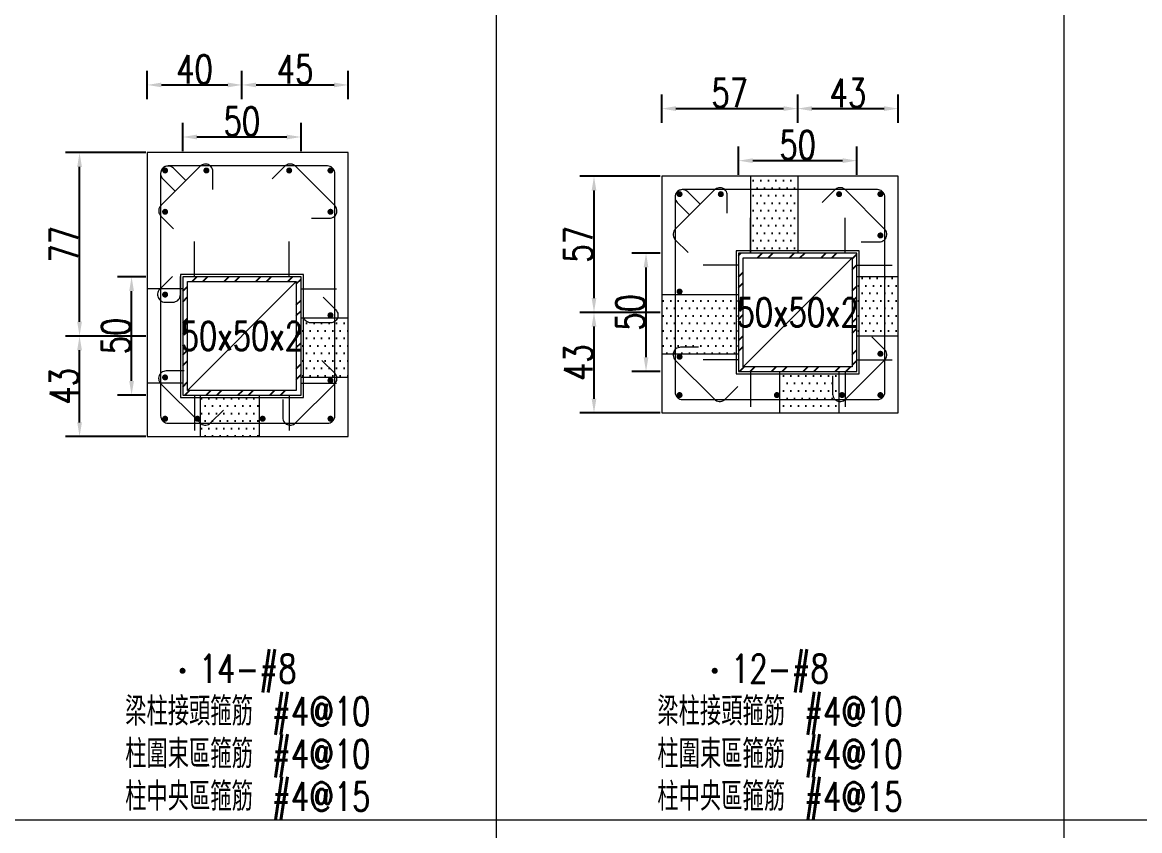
# Model space of a CAD drawing. Header units: millimetres. Extents: x 0 to 3905, y 0 to 8880.
# Drawn here: x 2924.7 to 3397.1, y 6859.4 to 7201.1 of the extents above; entities that cross this region are included whole.
import ezdxf
from ezdxf.enums import TextEntityAlignment as Align

# ---------------------------------------------------------------- set-up
doc = ezdxf.new("R2010")
doc.units = ezdxf.units.MM
doc.layers.get('DEFPOINTS').update_dxf_attribs({"color": 3})
for name, color, linetype in [('Hatch線', 6, 'Continuous'), ('TC-鋼粱', 132, 'Continuous'), ('主筋斷面', 2, 'Continuous'), ('文字-主筋根數', 7, 'Continuous'), ('文字-剪力筋 中央區', 7, 'Continuous'), ('文字-剪力筋-BC', 7, 'Continuous'), ('文字-剪力筋-圍束區', 7, 'Continuous'), ('文字-輔助字', 7, 'Continuous'), ('柱斷面線', 4, 'Continuous'), ('標註字', 4, 'Continuous'), ('箍筋線', 1, 'Continuous'), ('網格線', 7, 'Continuous'), ('鋼柱', 11, 'Continuous')]:
    doc.layers.add(name, color=color, linetype=linetype)
doc.styles.add('note', font='txt.shx', dxfattribs={"width": 0.75, "height": 12})
doc.styles.add('txt', font='txt.shx', dxfattribs={"height": 0.2, "bigfont": 'chineset.shx'})
doc.dimstyles.new('RCAD_DIM', dxfattribs={"dimtxt": 12, "dimasz": 6, "dimexe": 6, "dimexo": 0.625, "dimtad": 1, "dimdec": 0, "dimdsep": 46, "dimtxsty": 'note', "dimcen": 2.5, "dimclrd": 256, "dimclre": 256, "dimclrt": 256, "dimadec": 0, "dimazin": 0, "dimtfac": 1, "dimtmove": 0, "dimatfit": 3, "dimfxl": 0, "dimtolj": 1, "dimarcsym": 0})

# ---------------------------------------------------------------- blocks, each defined once
blk = doc.blocks.new('*D1704')
at = {"layer": 'DEFPOINTS', "color": 0}
for p in [(3042.5, 7152.62), (2992.5, 7146), (3042.5, 7146)]:
    blk.add_point(p, dxfattribs=at)
at = {"layer": '標註字', "lineweight": -2}
for p, q in [((2992.5, 7146.62), (2992.5, 7158.62)), ((3042.5, 7146.62), (3042.5, 7158.62)), ((2998.5, 7152.62), (3036.5, 7152.62))]:
    blk.add_line(p, q, dxfattribs=at)
at = {"layer": '標註字'}
for points in [[(2998.5, 7153.62), (2998.5, 7151.62), (2992.5, 7152.62)], [(3036.5, 7151.62), (3036.5, 7153.62), (3042.5, 7152.62)]]:
    blk.add_solid(points, dxfattribs=at)
at = {"layer": '標註字', "insert": (3017.5, 7159.25), "char_height": 12, "attachment_point": 5, "style": 'note'}
blk.add_mtext('\\A1;50', dxfattribs=at)
blk = doc.blocks.new('*D1705')
at = {"layer": 'DEFPOINTS', "color": 0}
for p in [(2970.88, 7093.5), (2977.5, 7093.5), (2977.5, 7043.5)]:
    blk.add_point(p, dxfattribs=at)
at = {"layer": '標註字', "lineweight": -2}
for p, q in [((2976.88, 7093.5), (2964.88, 7093.5)), ((2970.88, 7049.5), (2970.88, 7087.5)), ((2976.88, 7043.5), (2964.88, 7043.5))]:
    blk.add_line(p, q, dxfattribs=at)
at = {"layer": '標註字'}
for points in [[(2971.88, 7087.5), (2969.88, 7087.5), (2970.88, 7093.5)], [(2969.88, 7049.5), (2971.88, 7049.5), (2970.88, 7043.5)]]:
    blk.add_solid(points, dxfattribs=at)
at = {"layer": '標註字', "insert": (2964.25, 7068.5), "char_height": 12, "attachment_point": 5, "rotation": 90, "style": 'note'}
blk.add_mtext('\\A1;50', dxfattribs=at)
blk = doc.blocks.new('*D1706')
at = {"layer": 'DEFPOINTS', "color": 0}
for p in [(3017.5, 7174.62), (2977.5, 7168), (3017.5, 7168)]:
    blk.add_point(p, dxfattribs=at)
at = {"layer": '標註字', "lineweight": -2}
for p, q in [((2977.5, 7168.62), (2977.5, 7180.62)), ((3017.5, 7168.62), (3017.5, 7180.62)), ((2983.5, 7174.62), (3011.5, 7174.62))]:
    blk.add_line(p, q, dxfattribs=at)
at = {"layer": '標註字'}
for points in [[(2983.5, 7175.62), (2983.5, 7173.62), (2977.5, 7174.62)], [(3011.5, 7173.62), (3011.5, 7175.62), (3017.5, 7174.62)]]:
    blk.add_solid(points, dxfattribs=at)
at = {"layer": '標註字', "insert": (2997.5, 7181.25), "char_height": 12, "attachment_point": 5, "style": 'note'}
blk.add_mtext('\\A1;40', dxfattribs=at)
blk = doc.blocks.new('*D1707')
at = {"layer": 'DEFPOINTS', "color": 0}
for p in [(3062.5, 7174.62), (3017.5, 7168), (3062.5, 7168)]:
    blk.add_point(p, dxfattribs=at)
at = {"layer": '標註字', "lineweight": -2}
for p, q in [((3017.5, 7168.62), (3017.5, 7180.62)), ((3062.5, 7168.62), (3062.5, 7180.62)), ((3023.5, 7174.62), (3056.5, 7174.62))]:
    blk.add_line(p, q, dxfattribs=at)
at = {"layer": '標註字'}
for points in [[(3023.5, 7175.62), (3023.5, 7173.62), (3017.5, 7174.62)], [(3056.5, 7173.62), (3056.5, 7175.62), (3062.5, 7174.62)]]:
    blk.add_solid(points, dxfattribs=at)
at = {"layer": '標註字', "insert": (3040, 7181.25), "char_height": 12, "attachment_point": 5, "style": 'note'}
blk.add_mtext('\\A1;45', dxfattribs=at)
blk = doc.blocks.new('*D1708')
at = {"layer": 'DEFPOINTS', "color": 0}
for p in [(2948.88, 7068.5), (2977.5, 7068.5), (2977.5, 7026)]:
    blk.add_point(p, dxfattribs=at)
at = {"layer": '標註字', "lineweight": -2}
for p, q in [((2976.88, 7068.5), (2942.88, 7068.5)), ((2948.88, 7032), (2948.88, 7062.5)), ((2976.88, 7026), (2942.88, 7026))]:
    blk.add_line(p, q, dxfattribs=at)
at = {"layer": '標註字'}
for points in [[(2949.88, 7062.5), (2947.88, 7062.5), (2948.88, 7068.5)], [(2947.88, 7032), (2949.88, 7032), (2948.88, 7026)]]:
    blk.add_solid(points, dxfattribs=at)
at = {"layer": '標註字', "insert": (2942.25, 7047.25), "char_height": 12, "attachment_point": 5, "rotation": 90, "style": 'note'}
blk.add_mtext('\\A1;43', dxfattribs=at)
blk = doc.blocks.new('*D1709')
at = {"layer": 'DEFPOINTS', "color": 0}
for p in [(2948.88, 7146), (2977.5, 7146), (2977.5, 7068.5)]:
    blk.add_point(p, dxfattribs=at)
at = {"layer": '標註字', "lineweight": -2}
for p, q in [((2976.88, 7146), (2942.88, 7146)), ((2948.88, 7074.5), (2948.88, 7140)), ((2976.88, 7068.5), (2942.88, 7068.5))]:
    blk.add_line(p, q, dxfattribs=at)
at = {"layer": '標註字'}
for points in [[(2949.88, 7140), (2947.88, 7140), (2948.88, 7146)], [(2947.88, 7074.5), (2949.88, 7074.5), (2948.88, 7068.5)]]:
    blk.add_solid(points, dxfattribs=at)
at = {"layer": '標註字', "insert": (2942.25, 7107.25), "char_height": 12, "attachment_point": 5, "rotation": 90, "style": 'note'}
blk.add_mtext('\\A1;77', dxfattribs=at)
blk = doc.blocks.new('Circle_Filled')
at = {"const_width": 0.5}
blk.add_lwpolyline([(-0.25, 0, 1), (0.25, 0, 1)], format="xyb", close=True, dxfattribs=at)
blk = doc.blocks.new('*D1836')
at = {"layer": 'DEFPOINTS', "color": 0}
for p in [(3277.5, 7142.62), (3227.5, 7136), (3277.5, 7136)]:
    blk.add_point(p, dxfattribs=at)
at = {"layer": '標註字', "lineweight": -2}
for p, q in [((3227.5, 7136.62), (3227.5, 7148.62)), ((3277.5, 7136.62), (3277.5, 7148.62)), ((3233.5, 7142.62), (3271.5, 7142.62))]:
    blk.add_line(p, q, dxfattribs=at)
at = {"layer": '標註字'}
for points in [[(3233.5, 7143.62), (3233.5, 7141.62), (3227.5, 7142.62)], [(3271.5, 7141.62), (3271.5, 7143.62), (3277.5, 7142.62)]]:
    blk.add_solid(points, dxfattribs=at)
at = {"layer": '標註字', "insert": (3252.5, 7149.25), "char_height": 12, "attachment_point": 5, "style": 'note'}
blk.add_mtext('\\A1;50', dxfattribs=at)
blk = doc.blocks.new('*D1837')
at = {"layer": 'DEFPOINTS', "color": 0}
for p in [(3188.38, 7103.5), (3195, 7103.5), (3195, 7053.5)]:
    blk.add_point(p, dxfattribs=at)
at = {"layer": '標註字', "lineweight": -2}
for p, q in [((3194.38, 7103.5), (3182.38, 7103.5)), ((3188.38, 7059.5), (3188.38, 7097.5)), ((3194.38, 7053.5), (3182.38, 7053.5))]:
    blk.add_line(p, q, dxfattribs=at)
at = {"layer": '標註字'}
for points in [[(3189.38, 7097.5), (3187.38, 7097.5), (3188.38, 7103.5)], [(3187.38, 7059.5), (3189.38, 7059.5), (3188.38, 7053.5)]]:
    blk.add_solid(points, dxfattribs=at)
at = {"layer": '標註字', "insert": (3181.75, 7078.5), "char_height": 12, "attachment_point": 5, "rotation": 90, "style": 'note'}
blk.add_mtext('\\A1;50', dxfattribs=at)
blk = doc.blocks.new('*D1838')
at = {"layer": 'DEFPOINTS', "color": 0}
for p in [(3252.5, 7164.62), (3195, 7158), (3252.5, 7158)]:
    blk.add_point(p, dxfattribs=at)
at = {"layer": '標註字', "lineweight": -2}
for p, q in [((3195, 7158.62), (3195, 7170.62)), ((3252.5, 7158.62), (3252.5, 7170.62)), ((3201, 7164.62), (3246.5, 7164.62))]:
    blk.add_line(p, q, dxfattribs=at)
at = {"layer": '標註字'}
for points in [[(3201, 7165.62), (3201, 7163.62), (3195, 7164.62)], [(3246.5, 7163.62), (3246.5, 7165.62), (3252.5, 7164.62)]]:
    blk.add_solid(points, dxfattribs=at)
at = {"layer": '標註字', "insert": (3223.75, 7171.25), "char_height": 12, "attachment_point": 5, "style": 'note'}
blk.add_mtext('\\A1;57', dxfattribs=at)
blk = doc.blocks.new('*D1839')
at = {"layer": 'DEFPOINTS', "color": 0}
for p in [(3295, 7164.62), (3252.5, 7158), (3295, 7158)]:
    blk.add_point(p, dxfattribs=at)
at = {"layer": '標註字', "lineweight": -2}
for p, q in [((3252.5, 7158.62), (3252.5, 7170.62)), ((3295, 7158.62), (3295, 7170.62)), ((3258.5, 7164.62), (3289, 7164.62))]:
    blk.add_line(p, q, dxfattribs=at)
at = {"layer": '標註字'}
for points in [[(3258.5, 7165.62), (3258.5, 7163.62), (3252.5, 7164.62)], [(3289, 7163.62), (3289, 7165.62), (3295, 7164.62)]]:
    blk.add_solid(points, dxfattribs=at)
at = {"layer": '標註字', "insert": (3273.75, 7171.25), "char_height": 12, "attachment_point": 5, "style": 'note'}
blk.add_mtext('\\A1;43', dxfattribs=at)
blk = doc.blocks.new('*D1840')
at = {"layer": 'DEFPOINTS', "color": 0}
for p in [(3166.38, 7078.5), (3195, 7078.5), (3195, 7036)]:
    blk.add_point(p, dxfattribs=at)
at = {"layer": '標註字', "lineweight": -2}
for p, q in [((3194.38, 7078.5), (3160.38, 7078.5)), ((3166.38, 7042), (3166.38, 7072.5)), ((3194.38, 7036), (3160.38, 7036))]:
    blk.add_line(p, q, dxfattribs=at)
at = {"layer": '標註字'}
for points in [[(3167.38, 7072.5), (3165.38, 7072.5), (3166.38, 7078.5)], [(3165.38, 7042), (3167.38, 7042), (3166.38, 7036)]]:
    blk.add_solid(points, dxfattribs=at)
at = {"layer": '標註字', "insert": (3159.75, 7057.25), "char_height": 12, "attachment_point": 5, "rotation": 90, "style": 'note'}
blk.add_mtext('\\A1;43', dxfattribs=at)
blk = doc.blocks.new('*D1841')
at = {"layer": 'DEFPOINTS', "color": 0}
for p in [(3166.38, 7136), (3195, 7136), (3195, 7078.5)]:
    blk.add_point(p, dxfattribs=at)
at = {"layer": '標註字', "lineweight": -2}
for p, q in [((3194.38, 7136), (3160.38, 7136)), ((3166.38, 7084.5), (3166.38, 7130)), ((3194.38, 7078.5), (3160.38, 7078.5))]:
    blk.add_line(p, q, dxfattribs=at)
at = {"layer": '標註字'}
for points in [[(3167.38, 7130), (3165.38, 7130), (3166.38, 7136)], [(3165.38, 7084.5), (3167.38, 7084.5), (3166.38, 7078.5)]]:
    blk.add_solid(points, dxfattribs=at)
at = {"layer": '標註字', "insert": (3159.75, 7107.25), "char_height": 12, "attachment_point": 5, "rotation": 90, "style": 'note'}
blk.add_mtext('\\A1;57', dxfattribs=at)

msp = doc.modelspace()

# ---------------------------------------------------------------- hatches: boundary and pattern name
at = {"layer": 'Hatch線'}
h = msp.add_hatch(dxfattribs=at)
h.set_pattern_fill('ANSI32', color=256, style=0)
h.paths.add_polyline_path([(3227.5, 7053.5), (3277.5, 7053.5), (3277.5, 7103.5), (3227.5, 7103.5)], flags=17)
h.paths.add_polyline_path([(3229.5, 7055.5), (3229.5, 7101.5), (3275.5, 7101.5), (3275.5, 7055.5)])
h = msp.add_hatch(dxfattribs=at)
h.set_pattern_fill('ANSI32', color=256, style=0)
h.paths.add_polyline_path([(2992.5, 7043.5), (3042.5, 7043.5), (3042.5, 7093.5), (2992.5, 7093.5)], flags=17)
h.paths.add_polyline_path([(2994.5, 7045.5), (2994.5, 7091.5), (3040.5, 7091.5), (3040.5, 7045.5)])
at = {"layer": 'TC-鋼粱'}
h = msp.add_hatch(dxfattribs=at)
h.set_pattern_fill('DOTS', color=256, scale=2, style=0)
h.paths.add_polyline_path([(3252.5, 7136), (3232.5, 7136), (3232.5, 7103.5), (3252.5, 7103.5)], flags=17)
h = msp.add_hatch(dxfattribs=at)
h.set_pattern_fill('DOTS', color=256, scale=2, style=0)
h.paths.add_polyline_path([(3295, 7068.5), (3295, 7093.5), (3277.5, 7093.5), (3277.5, 7068.5)], flags=17)
h = msp.add_hatch(dxfattribs=at)
h.set_pattern_fill('DOTS', color=256, scale=2, style=0)
h.paths.add_polyline_path([(3195, 7086), (3195, 7061), (3227.5, 7061), (3227.5, 7086)], flags=17)
h = msp.add_hatch(dxfattribs=at)
h.set_pattern_fill('DOTS', color=256, scale=2, style=0)
h.paths.add_polyline_path([(3062.5, 7051), (3062.5, 7076), (3042.5, 7076), (3042.5, 7051)], flags=17)
h = msp.add_hatch(dxfattribs=at)
h.set_pattern_fill('DOTS', color=256, scale=2, style=0)
h.paths.add_polyline_path([(3244.98, 7036), (3269.98, 7036), (3269.98, 7053.5), (3244.98, 7053.5)], flags=17)
h = msp.add_hatch(dxfattribs=at)
h.set_pattern_fill('DOTS', color=256, scale=2, style=0)
h.paths.add_polyline_path([(3000, 7026), (3025, 7026), (3025, 7043.5), (3000, 7043.5)], flags=17)

# ---------------------------------------------------------------- linework, layer by layer
at = {"layer": 'DEFPOINTS', "lineweight": 5}
for points in [[(3232.5, 7103.5), (3232.5, 7118.5)], [(3272.5, 7103.5), (3272.5, 7118.5)], [(2997.5, 7093.5), (2997.5, 7108.5)], [(3037.5, 7093.5), (3037.5, 7108.5)], [(3227.5, 7052.5), (3278.5, 7052.5), (3278.5, 7104.5), (3226.5, 7104.5), (3226.5, 7052.5), (3227.5, 7052.5)], [(3229.5, 7055.5), (3275.5, 7101.5)], [(3227.5, 7098.5), (3212.5, 7098.5)], [(3277.5, 7098.5), (3292.5, 7098.5)], [(2992.5, 7042.5), (3043.5, 7042.5), (3043.5, 7094.5), (2991.5, 7094.5), (2991.5, 7042.5), (2992.5, 7042.5)], [(2994.5, 7045.5), (3040.5, 7091.5)], [(2992.5, 7088.5), (2977.5, 7088.5)], [(3042.5, 7088.5), (3057.5, 7088.5)], [(3227.5, 7058.5), (3212.5, 7058.5)], [(3277.5, 7058.5), (3292.5, 7058.5)], [(3232.5, 7053.5), (3232.5, 7038.5)], [(3272.5, 7053.5), (3272.5, 7038.5)], [(2992.5, 7048.5), (2977.5, 7048.5)], [(3042.5, 7048.5), (3057.5, 7048.5)], [(2997.5, 7043.5), (2997.5, 7028.5)], [(3037.5, 7043.5), (3037.5, 7028.5)]]:
    msp.add_lwpolyline(points, dxfattribs=at)
at = {"layer": 'TC-鋼粱', "lineweight": 5}
for points in [[(3232.5, 7136), (3232.5, 7103.5)], [(3252.5, 7136), (3252.5, 7103.5)], [(3295, 7093.5), (3277.5, 7093.5)], [(3195, 7086), (3227.5, 7086)], [(3062.5, 7076), (3042.5, 7076)], [(3295, 7068.5), (3277.5, 7068.5)], [(3195, 7061), (3227.5, 7061)], [(3244.98, 7036), (3244.98, 7053.5)], [(3269.98, 7036), (3269.98, 7053.5)], [(3062.5, 7051), (3042.5, 7051)], [(3000, 7026), (3000, 7043.5)], [(3025, 7026), (3025, 7043.5)]]:
    msp.add_lwpolyline(points, dxfattribs=at)
at = {"layer": '柱斷面線', "lineweight": 5}
for points in [[(2977.5, 7026), (3062.5, 7026), (3062.5, 7146), (2977.5, 7146), (2977.5, 7026)], [(3195, 7036), (3295, 7036), (3295, 7136), (3195, 7136), (3195, 7036)]]:
    msp.add_lwpolyline(points, dxfattribs=at)
at = {"layer": '箍筋線', "lineweight": 5}
for points in [[(3005.23, 7130.39), (3005.23, 7138.01), (3005.18, 7138.54), (3005.05, 7139.06), (3004.83, 7139.55), (3004.53, 7139.99), (3004.17, 7140.38), (3003.74, 7140.7), (3003.27, 7140.94), (3002.76, 7141.11), (3002.23, 7141.18), (3001.7, 7141.17), (3001.17, 7141.06), (3000.67, 7140.87), (3000.21, 7140.6), (2999.81, 7140.26), (2983.24, 7123.69), (2982.89, 7123.27), (2982.61, 7122.79), (2982.42, 7122.27), (2982.33, 7121.73), (2982.33, 7121.17), (2982.42, 7120.63), (2982.61, 7120.11), (2982.89, 7119.63), (2983.24, 7119.2), (2988.63, 7113.82)], [(2993.94, 7134.05), (2988.56, 7139.44), (2988.15, 7139.78), (2987.69, 7140.05), (2987.19, 7140.24), (2986.67, 7140.35), (2986.13, 7140.36), (2985.6, 7140.29), (2985.09, 7140.12), (2984.62, 7139.88), (2984.19, 7139.56), (2983.83, 7139.17), (2983.53, 7138.73), (2983.31, 7138.24), (2983.18, 7137.72), (2983.13, 7137.19), (2983.13, 7034.81), (2983.18, 7034.26), (2983.33, 7033.72), (2983.56, 7033.22), (2983.88, 7032.77), (2984.27, 7032.38), (2984.72, 7032.06), (2985.22, 7031.83), (2985.76, 7031.68), (2986.31, 7031.63), (3053.69, 7031.63), (3054.24, 7031.68), (3054.78, 7031.83), (3055.28, 7032.06), (3055.73, 7032.38), (3056.12, 7032.77), (3056.44, 7033.22), (3056.67, 7033.72), (3056.82, 7034.26), (3056.87, 7034.81), (3056.87, 7137.19), (3056.82, 7137.74), (3056.67, 7138.28), (3056.44, 7138.78), (3056.12, 7139.23), (3055.73, 7139.62), (3055.28, 7139.94), (3054.78, 7140.17), (3054.24, 7140.32), (3053.69, 7140.37), (2986.31, 7140.37), (2985.78, 7140.32), (2985.26, 7140.19), (2984.77, 7139.97), (2984.33, 7139.67), (2983.94, 7139.31), (2983.62, 7138.88), (2983.38, 7138.41), (2983.21, 7137.9), (2983.14, 7137.37), (2983.15, 7136.83), (2983.26, 7136.31), (2983.45, 7135.81), (2983.72, 7135.35), (2984.06, 7134.94), (2989.45, 7129.56)], [(3046.89, 7118.27), (3054.51, 7118.27), (3055.04, 7118.32), (3055.56, 7118.45), (3056.05, 7118.67), (3056.49, 7118.97), (3056.88, 7119.33), (3057.2, 7119.76), (3057.44, 7120.23), (3057.61, 7120.74), (3057.68, 7121.27), (3057.67, 7121.8), (3057.56, 7122.33), (3057.37, 7122.83), (3057.1, 7123.29), (3056.76, 7123.69), (3040.19, 7140.26), (3039.77, 7140.61), (3039.29, 7140.89), (3038.77, 7141.08), (3038.23, 7141.17), (3037.67, 7141.17), (3037.13, 7141.08), (3036.61, 7140.89), (3036.13, 7140.61), (3035.7, 7140.26), (3030.32, 7134.87)], [(3222.73, 7120.39), (3222.73, 7128.01), (3222.68, 7128.54), (3222.55, 7129.06), (3222.33, 7129.55), (3222.03, 7129.99), (3221.67, 7130.38), (3221.24, 7130.7), (3220.77, 7130.94), (3220.26, 7131.11), (3219.73, 7131.18), (3219.2, 7131.17), (3218.67, 7131.06), (3218.17, 7130.87), (3217.71, 7130.6), (3217.31, 7130.26), (3200.74, 7113.69), (3200.39, 7113.27), (3200.11, 7112.79), (3199.92, 7112.27), (3199.83, 7111.73), (3199.83, 7111.17), (3199.92, 7110.63), (3200.11, 7110.11), (3200.39, 7109.63), (3200.74, 7109.2), (3206.13, 7103.82)], [(3211.44, 7124.05), (3206.06, 7129.44), (3205.65, 7129.78), (3205.19, 7130.05), (3204.69, 7130.24), (3204.17, 7130.35), (3203.63, 7130.36), (3203.1, 7130.29), (3202.59, 7130.12), (3202.12, 7129.88), (3201.69, 7129.56), (3201.33, 7129.17), (3201.03, 7128.73), (3200.81, 7128.24), (3200.68, 7127.72), (3200.63, 7127.19), (3200.63, 7044.81), (3200.68, 7044.26), (3200.83, 7043.72), (3201.06, 7043.22), (3201.38, 7042.77), (3201.77, 7042.38), (3202.22, 7042.06), (3202.72, 7041.83), (3203.26, 7041.68), (3203.81, 7041.63), (3286.19, 7041.63), (3286.74, 7041.68), (3287.28, 7041.83), (3287.78, 7042.06), (3288.23, 7042.38), (3288.62, 7042.77), (3288.94, 7043.22), (3289.17, 7043.72), (3289.32, 7044.26), (3289.37, 7044.81), (3289.37, 7127.19), (3289.32, 7127.74), (3289.17, 7128.28), (3288.94, 7128.78), (3288.62, 7129.23), (3288.23, 7129.62), (3287.78, 7129.94), (3287.28, 7130.17), (3286.74, 7130.32), (3286.19, 7130.37), (3203.81, 7130.37), (3203.28, 7130.32), (3202.76, 7130.19), (3202.27, 7129.97), (3201.83, 7129.67), (3201.44, 7129.31), (3201.12, 7128.88), (3200.88, 7128.41), (3200.71, 7127.9), (3200.64, 7127.37), (3200.65, 7126.83), (3200.76, 7126.31), (3200.95, 7125.81), (3201.22, 7125.35), (3201.56, 7124.94), (3206.95, 7119.56)], [(3279.39, 7108.27), (3287.01, 7108.27), (3287.54, 7108.32), (3288.06, 7108.45), (3288.55, 7108.67), (3288.99, 7108.97), (3289.38, 7109.33), (3289.7, 7109.76), (3289.94, 7110.23), (3290.11, 7110.74), (3290.18, 7111.27), (3290.17, 7111.8), (3290.06, 7112.33), (3289.87, 7112.83), (3289.6, 7113.29), (3289.26, 7113.69), (3272.69, 7130.26), (3272.27, 7130.61), (3271.79, 7130.89), (3271.27, 7131.08), (3270.73, 7131.17), (3270.17, 7131.17), (3269.63, 7131.08), (3269.11, 7130.89), (3268.63, 7130.61), (3268.2, 7130.26), (3262.82, 7124.87)], [(2988.18, 7093.63), (2982.79, 7088.25), (2982.45, 7087.84), (2982.18, 7087.38), (2981.99, 7086.88), (2981.88, 7086.36), (2981.87, 7085.82), (2981.94, 7085.29), (2982.11, 7084.78), (2982.35, 7084.31), (2982.67, 7083.88), (2983.06, 7083.52), (2983.5, 7083.22), (2983.99, 7083), (2984.51, 7082.87), (2985.04, 7082.83), (2988.32, 7082.83), (2988.88, 7082.87), (2989.41, 7083.02), (2989.91, 7083.25), (2990.37, 7083.57), (2990.76, 7083.96), (2991.07, 7084.41), (2991.31, 7084.91), (2991.45, 7085.45), (2991.5, 7086), (2991.5, 7093.62)], [(3051.82, 7084.9), (3057.21, 7079.51), (3057.55, 7079.11), (3057.82, 7078.65), (3058.01, 7078.15), (3058.12, 7077.63), (3058.13, 7077.09), (3058.06, 7076.56), (3057.89, 7076.05), (3057.65, 7075.58), (3057.33, 7075.15), (3056.94, 7074.79), (3056.5, 7074.49), (3056.01, 7074.27), (3055.49, 7074.14), (3054.96, 7074.09), (3046.67, 7074.09), (3046.12, 7074.14), (3045.59, 7074.29), (3045.09, 7074.52), (3044.63, 7074.84), (3044.24, 7075.23), (3043.93, 7075.68), (3043.69, 7076.18), (3043.55, 7076.72), (3043.5, 7077.27), (3043.5, 7084.89)], [(3267.27, 7051.61), (3267.27, 7043.99), (3267.32, 7043.46), (3267.45, 7042.94), (3267.67, 7042.45), (3267.97, 7042.01), (3268.33, 7041.62), (3268.76, 7041.3), (3269.23, 7041.06), (3269.74, 7040.89), (3270.27, 7040.82), (3270.8, 7040.83), (3271.33, 7040.94), (3271.83, 7041.13), (3272.29, 7041.4), (3272.69, 7041.74), (3289.26, 7058.31), (3289.61, 7058.73), (3289.89, 7059.21), (3290.08, 7059.73), (3290.17, 7060.27), (3290.17, 7060.83), (3290.08, 7061.37), (3289.89, 7061.89), (3289.61, 7062.37), (3289.26, 7062.8), (3283.87, 7068.18)], [(3210.61, 7063.73), (3202.99, 7063.73), (3202.46, 7063.68), (3201.94, 7063.55), (3201.45, 7063.33), (3201.01, 7063.03), (3200.62, 7062.67), (3200.3, 7062.24), (3200.06, 7061.77), (3199.89, 7061.26), (3199.82, 7060.73), (3199.83, 7060.2), (3199.94, 7059.67), (3200.13, 7059.17), (3200.4, 7058.71), (3200.74, 7058.31), (3217.31, 7041.74), (3217.73, 7041.39), (3218.21, 7041.11), (3218.73, 7040.92), (3219.27, 7040.83), (3219.83, 7040.83), (3220.37, 7040.92), (3220.89, 7041.11), (3221.37, 7041.39), (3221.8, 7041.74), (3227.18, 7047.13)], [(3034.77, 7041.61), (3034.77, 7033.99), (3034.82, 7033.46), (3034.95, 7032.94), (3035.17, 7032.45), (3035.47, 7032.01), (3035.83, 7031.62), (3036.26, 7031.3), (3036.73, 7031.06), (3037.24, 7030.89), (3037.77, 7030.82), (3038.3, 7030.83), (3038.83, 7030.94), (3039.33, 7031.13), (3039.79, 7031.4), (3040.19, 7031.74), (3056.76, 7048.31), (3057.11, 7048.73), (3057.39, 7049.21), (3057.58, 7049.73), (3057.67, 7050.27), (3057.67, 7050.83), (3057.58, 7051.37), (3057.39, 7051.89), (3057.11, 7052.37), (3056.76, 7052.8), (3051.37, 7058.18)], [(2993.11, 7053.73), (2985.49, 7053.73), (2984.96, 7053.68), (2984.44, 7053.55), (2983.95, 7053.33), (2983.51, 7053.03), (2983.12, 7052.67), (2982.8, 7052.24), (2982.56, 7051.77), (2982.39, 7051.26), (2982.32, 7050.73), (2982.33, 7050.2), (2982.44, 7049.67), (2982.63, 7049.17), (2982.9, 7048.71), (2983.24, 7048.31), (2999.81, 7031.74), (3000.23, 7031.39), (3000.71, 7031.11), (3001.23, 7030.92), (3001.77, 7030.83), (3002.33, 7030.83), (3002.87, 7030.92), (3003.39, 7031.11), (3003.87, 7031.39), (3004.3, 7031.74), (3009.68, 7037.13)]]:
    msp.add_lwpolyline(points, dxfattribs=at)
at = {"layer": '網格線', "lineweight": 5}
for points in [[(3125, 7236), (3125, 6864)], [(3365, 7236), (3365, 6864)], [(2915, 6864), (3125, 6864)], [(3125, 6864), (3365, 6864)], [(3125, 6864), (3125, 6834)], [(3365, 6864), (3635, 6864)], [(3365, 6864), (3365, 6834)]]:
    msp.add_lwpolyline(points, dxfattribs=at)
at = {"layer": '鋼柱', "lineweight": 5}
for points in [[(3227.5, 7053.5), (3277.5, 7053.5), (3277.5, 7103.5), (3227.5, 7103.5), (3227.5, 7053.5)], [(3229.5, 7055.5), (3229.5, 7101.5), (3275.5, 7101.5), (3275.5, 7055.5), (3229.5, 7055.5)], [(2992.5, 7043.5), (3042.5, 7043.5), (3042.5, 7093.5), (2992.5, 7093.5), (2992.5, 7043.5)], [(2994.5, 7045.5), (2994.5, 7091.5), (3040.5, 7091.5), (3040.5, 7045.5), (2994.5, 7045.5)]]:
    msp.add_lwpolyline(points, dxfattribs=at)

# ---------------------------------------------------------------- block references
at = {"layer": '主筋斷面', "lineweight": 5, "xscale": 2.539999961853027, "yscale": 2.539999961853027}
for p in [(2985.04, 7138.46), (3002.5, 7138.46), (3037.5, 7138.46), (3054.96, 7138.46), (3202.54, 7128.46), (3220, 7128.46), (3270, 7128.46), (3287.46, 7128.46), (2985.04, 7121), (3054.96, 7121), (3287.46, 7111), (2985.04, 7086), (3202.54, 7087.27), (3054.96, 7077.27), (3287.46, 7061), (3202.54, 7059.73), (2985.04, 7051), (3054.96, 7049.73), (3202.54, 7043.54), (3243.71, 7043.54), (3271.25, 7043.54), (3287.46, 7043.54), (2985.04, 7033.54), (2998.73, 7033.54), (3026.27, 7033.54), (3054.96, 7033.54), (2992.42, 6927), (3217.42, 6927)]:
    msp.add_blockref('Circle_Filled', p, dxfattribs=at)

# ---------------------------------------------------------------- texts
at = {"layer": '文字-主筋根數', "style": 'txt', "width": 0.75}
for s, p in [('14-#8', (3020, 6927)), ('12-#8', (3245, 6927))]:
    msp.add_text(s, height=12, dxfattribs=at).set_placement(p, align=Align.MIDDLE)
at = {"layer": '文字-剪力筋 中央區', "style": 'txt', "width": 0.75}
for p in [(3020, 6873), (3245, 6873)]:
    msp.add_text('柱中央區箍筋 #4@15', height=12, dxfattribs=at).set_placement(p, align=Align.MIDDLE)
at = {"layer": '文字-剪力筋-BC', "style": 'txt', "width": 0.75}
for p in [(3020, 6909), (3245, 6909)]:
    msp.add_text('梁柱接頭箍筋 #4@10', height=12, dxfattribs=at).set_placement(p, align=Align.MIDDLE)
at = {"layer": '文字-剪力筋-圍束區', "style": 'txt', "width": 0.75}
for p in [(3020, 6891), (3245, 6891)]:
    msp.add_text('柱圍束區箍筋 #4@10', height=12, dxfattribs=at).set_placement(p, align=Align.MIDDLE)
at = {"layer": '文字-輔助字', "style": 'txt', "width": 0.75}
for p in [(3252.5, 7078.5), (3017.5, 7068.5)]:
    msp.add_text('50x50x2', height=12, dxfattribs=at).set_placement(p, align=Align.MIDDLE)

# ---------------------------------------------------------------- dimensions: what is measured, and where the dimension line sits
at = {"layer": '標註字'}
for base, p1, p2, picture, middle in [((3017.5, 7174.62), (2977.5, 7168), (3017.5, 7168), '*D1706', (2997.5, 7181.25)), ((3062.5, 7174.62), (3017.5, 7168), (3062.5, 7168), '*D1707', (3040, 7181.25)), ((3252.4999, 7164.625), (3195, 7158), (3252.4999, 7158), '*D1838', (3223.75, 7171.25)), ((3295, 7164.625), (3252.4999, 7158), (3295, 7158), '*D1839', (3273.75, 7171.25)), ((3042.5, 7152.62), (2992.5, 7146), (3042.5, 7146), '*D1704', (3017.5, 7159.25)), ((3277.5, 7142.62), (3227.5, 7136), (3277.5, 7136), '*D1836', (3252.5, 7149.25))]:
    dim = msp.add_linear_dim(base=base, p1=p1, p2=p2, dimstyle='RCAD_DIM', dxfattribs=at)
    dim.commit()
    dim.dimension.update_dxf_attribs({"geometry": picture, "text_midpoint": middle})
for base, p1, p2, picture, middle in [((2948.875, 7146), (2977.5, 7068.500004), (2977.5, 7146), '*D1709', (2942.25, 7107.250002)), ((3166.375, 7136), (3195, 7078.50001), (3195, 7136), '*D1841', (3159.75, 7107.25)), ((3188.38, 7103.5), (3195, 7053.5), (3195, 7103.5), '*D1837', (3181.75, 7078.5)), ((2970.88, 7093.5), (2977.5, 7043.5), (2977.5, 7093.5), '*D1705', (2964.25, 7068.5)), ((3166.375, 7078.50001), (3195, 7036), (3195, 7078.50001), '*D1840', (3159.75, 7057.25)), ((2948.875, 7068.500004), (2977.5, 7026), (2977.5, 7068.500004), '*D1708', (2942.25, 7047.250002))]:
    dim = msp.add_linear_dim(base=base, p1=p1, p2=p2, angle=90, dimstyle='RCAD_DIM', dxfattribs=at)
    dim.commit()
    dim.dimension.update_dxf_attribs({"geometry": picture, "text_midpoint": middle})

doc.saveas('drawing.dxf')
